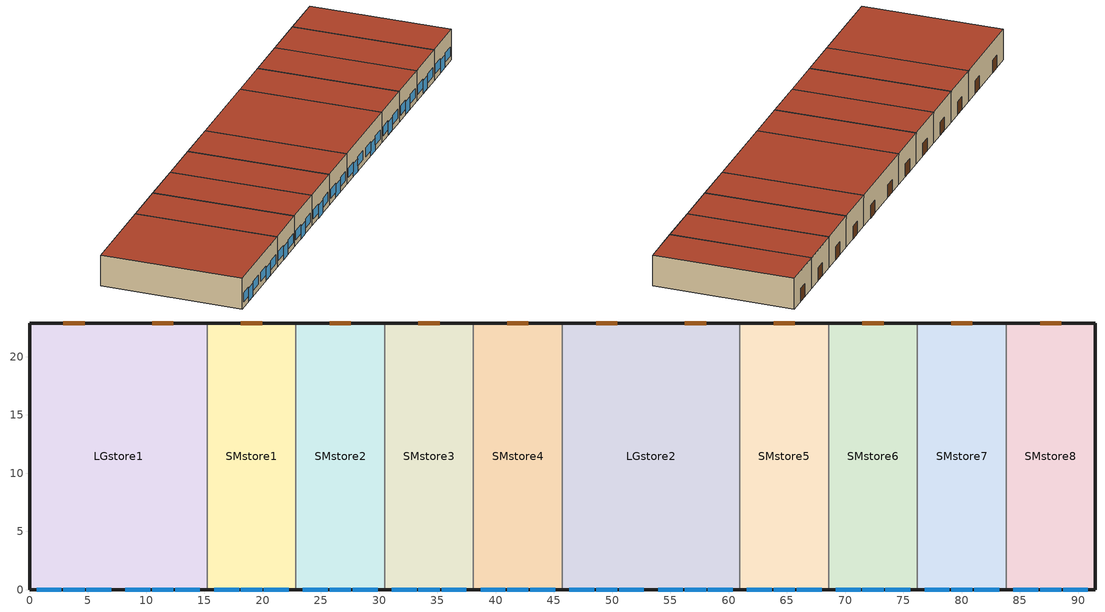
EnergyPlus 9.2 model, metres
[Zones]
LGstore1
 floor ground (LGstore1_Floor_Ffactor): 0,22.86 15.24,22.86 15.24,0 0,0 z0
 wall outside (nonres_ext_wall): 15.24,22.86 0,22.86 0,0 15.24,0 z0:5.18
 wall to SMstore1 (int_wall): 15.24,0 15.24,22.86 z0:5.18
 window (NonresWindow_U_0.36_SHGC_0.36): 0.61,0 2.74,0 / 4.88,0 7.01,0 / 8.23,0 10.36,0 / 12.5,0 14.63,0 z0.91:2.43; 2.9,0 4.73,0 / 10.52,0 12.35,0 z0:2.13
 door (Swinging Door_con): 4.73,22.86 2.9,22.86 / 12.35,22.86 10.52,22.86 z0:2.13
 roof outside (nonres_roof): 15.24,22.86 0,22.86 0,0 15.24,0 z5.18
SMstore1
 floor ground (SMstore1_Floor_Ffactor): 15.24,22.86 22.86,22.86 22.86,0 15.24,0 z0
 wall outside (nonres_ext_wall): 15.24,0 22.86,0 / 22.86,22.86 15.24,22.86 z0:5.18
 wall to SMstore2 (int_wall): 22.86,0 22.86,22.86 z0:5.18
 window (NonresWindow_U_0.36_SHGC_0.36): 15.85,0 17.98,0 / 20.12,0 22.25,0 z0.91:2.43; 18.14,0 19.97,0 z0:2.13
 door (Swinging Door_con): 19.97,22.86 18.14,22.86 z0:2.13
 roof outside (nonres_roof): 22.86,22.86 15.24,22.86 15.24,0 22.86,0 z5.18
SMstore2
 floor ground (SMstore2_Floor_Ffactor): 22.86,22.86 30.48,22.86 30.48,0 22.86,0 z0
 wall outside (nonres_ext_wall): 22.86,0 30.48,0 / 30.48,22.86 22.86,22.86 z0:5.18
 wall to SMstore3 (int_wall): 30.48,0 30.48,22.86 z0:5.18
 window (NonresWindow_U_0.36_SHGC_0.36): 23.47,0 25.6,0 / 27.74,0 29.87,0 z0.91:2.43; 25.76,0 27.58,0 z0:2.13
 door (Swinging Door_con): 27.58,22.86 25.76,22.86 z0:2.13
 roof outside (nonres_roof): 30.48,22.86 22.86,22.86 22.86,0 30.48,0 z5.18
SMstore3
 floor ground (SMstore3_Floor_Ffactor): 30.48,22.86 38.1,22.86 38.1,0 30.48,0 z0
 wall outside (nonres_ext_wall): 30.48,0 38.1,0 / 38.1,22.86 30.48,22.86 z0:5.18
 wall to SMstore4 (int_wall): 38.1,0 38.1,22.86 z0:5.18
 window (NonresWindow_U_0.36_SHGC_0.36): 31.09,0 33.22,0 / 35.36,0 37.49,0 z0.91:2.43; 33.38,0 35.2,0 z0:2.13
 door (Swinging Door_con): 35.2,22.86 33.38,22.86 z0:2.13
 roof outside (nonres_roof): 38.1,22.86 30.48,22.86 30.48,0 38.1,0 z5.18
SMstore4
 floor ground (SMstore4_Floor_Ffactor): 38.1,22.86 45.72,22.86 45.72,0 38.1,0 z0
 wall outside (nonres_ext_wall): 38.1,0 45.72,0 / 45.72,22.86 38.1,22.86 z0:5.18
 wall to LGstore2 (int_wall): 45.72,0 45.72,22.86 z0:5.18
 window (NonresWindow_U_0.36_SHGC_0.36): 38.71,0 40.84,0 / 42.98,0 45.11,0 z0.91:2.43; 41,0 42.82,0 z0:2.13
 door (Swinging Door_con): 42.82,22.86 41,22.86 z0:2.13
 roof outside (nonres_roof): 45.72,22.86 38.1,22.86 38.1,0 45.72,0 z5.18
LGstore2
 floor ground (LGstore2_Floor_Ffactor): 45.72,22.86 60.96,22.86 60.96,0 45.72,0 z0
 wall outside (nonres_ext_wall): 60.96,22.86 45.72,22.86 / 45.72,0 60.96,0 z0:5.18
 wall to SMstore5 (int_wall): 60.96,0 60.96,22.86 z0:5.18
 window (NonresWindow_U_0.36_SHGC_0.36): 46.33,0 48.46,0 / 50.6,0 52.73,0 / 53.95,0 56.08,0 / 58.22,0 60.35,0 z0.91:2.43; 48.62,0 50.44,0 / 56.24,0 58.06,0 z0:2.13
 door (Swinging Door_con): 50.44,22.86 48.62,22.86 / 58.06,22.86 56.24,22.86 z0:2.13
 roof outside (nonres_roof): 60.96,22.86 45.72,22.86 45.72,0 60.96,0 z5.18
SMstore5
 floor ground (SMstore5_Floor_Ffactor): 60.96,22.86 68.58,22.86 68.58,0 60.96,0 z0
 wall outside (nonres_ext_wall): 60.96,0 68.58,0 / 68.58,22.86 60.96,22.86 z0:5.18
 wall to SMstore6 (int_wall): 68.58,0 68.58,22.86 z0:5.18
 window (NonresWindow_U_0.36_SHGC_0.36): 61.57,0 63.7,0 / 65.84,0 67.97,0 z0.91:2.43; 63.86,0 65.68,0 z0:2.13
 door (Swinging Door_con): 65.68,22.86 63.86,22.86 z0:2.13
 roof outside (nonres_roof): 68.58,22.86 60.96,22.86 60.96,0 68.58,0 z5.18
SMstore6
 floor ground (SMstore6_Floor_Ffactor): 68.58,22.86 76.2,22.86 76.2,0 68.58,0 z0
 wall outside (nonres_ext_wall): 68.58,0 76.2,0 / 76.2,22.86 68.58,22.86 z0:5.18
 wall to SMstore7 (int_wall): 76.2,0 76.2,22.86 z0:5.18
 window (NonresWindow_U_0.36_SHGC_0.36): 69.19,0 71.32,0 / 73.46,0 75.59,0 z0.91:2.43; 71.48,0 73.3,0 z0:2.13
 door (Swinging Door_con): 73.3,22.86 71.48,22.86 z0:2.13
 roof outside (nonres_roof): 76.2,22.86 68.58,22.86 68.58,0 76.2,0 z5.18
SMstore7
 floor ground (SMstore7_Floor_Ffactor): 76.2,22.86 83.82,22.86 83.82,0 76.2,0 z0
 wall outside (nonres_ext_wall): 76.2,0 83.82,0 / 83.82,22.86 76.2,22.86 z0:5.18
 wall to SMstore8 (int_wall): 83.82,0 83.82,22.86 z0:5.18
 window (NonresWindow_U_0.36_SHGC_0.36): 76.81,0 78.94,0 / 81.08,0 83.21,0 z0.91:2.43; 79.1,0 80.92,0 z0:2.13
 door (Swinging Door_con): 80.92,22.86 79.1,22.86 z0:2.13
 roof outside (nonres_roof): 83.82,22.86 76.2,22.86 76.2,0 83.82,0 z5.18
SMstore8
 floor ground (SMstore8_Floor_Ffactor): 83.82,22.86 91.44,22.86 91.44,0 83.82,0 z0
 wall outside (nonres_ext_wall): 83.82,0 91.44,0 91.44,22.86 83.82,22.86 z0:5.18
 window (NonresWindow_U_0.36_SHGC_0.36): 84.43,0 86.56,0 / 88.7,0 90.83,0 z0.91:2.43; 86.72,0 88.54,0 z0:2.13
 door (Swinging Door_con): 88.54,22.86 86.72,22.86 z0:2.13
 roof outside (nonres_roof): 91.44,22.86 83.82,22.86 83.82,0 91.44,0 z5.18
[Building]
RetailStripmall: North Axis=0; Terrain=City; Loads Convergence Tolerance Value=0.04; Temperature Convergence Tolerance Value=0.2; Solar Distribution=FullInteriorAndExterior; Maximum Number of Warmup Days=25; Minimum Number of Warmup Days=6
[Site:Location]
New.York-John.F.Kennedy.Intl.AP_NY_USA WMO=744860: Latitude=40.66; Longitude=-73.8; Time Zone=-5; Elevation=7
[SizingPeriod:DesignDay] Day of Month=21; DryBulb Temperature Range Modifier Type=DefaultMultipliers; Humidity Condition Type=Wetbulb; Barometric Pressure=101241; Rain Indicator=No; Snow Indicator=No; Daylight Saving Time Indicator=No
Name | Month | Day Type | Maximum DryBulb Temperature | Daily DryBulb Temperature Range | Wetbulb or DewPoint at Maximum DryBulb | Wind Speed | Wind Direction | Solar Model Indicator | Sky Clearness | ASHRAE Clear Sky Optical Depth for Beam Irradiance taub | ASHRAE Clear Sky Optical Depth for Diffuse Irradiance taud
New.York-John.F.Kennedy.Intl.AP_NY_USA Ann Htg 99.6% Condns DB | 1 | WinterDesignDay | -10.7 | 0 | -10.7 | 7.5 | 320 | ASHRAEClearSky | 0
New.York-John.F.Kennedy.Intl.AP_NY_USA Ann Clg .4% Condns DB=>MWB | 7 | SummerDesignDay | 32.1 | 7.4 | 23.1 | 5.6 | 230 | ASHRAETau |  | 0.541 | 1.8
[Site:GroundTemperature:FCfactorMethod]
January Ground Temperature=14; February Ground Temperature=7.3; March Ground Temperature=3.3; April Ground Temperature=1.2; May Ground Temperature=-0.2; June Ground Temperature=5.6; July Ground Temperature=10.9; August Ground Temperature=16.1; September Ground Temperature=21.7; October Ground Temperature=25; November Ground Temperature=24.8; December Ground Temperature=19.9
[Site:WaterMainsTemperature]
Calculation Method=Correlation; Annual Average Outdoor Air Temperature=12.4667; Maximum Difference In Monthly Average Outdoor Air Temperatures=25.2
[Material]
Name | Roughness | Thickness | Conductivity | Density | Specific Heat | Thermal Absorptance | Solar Absorptance | Visible Absorptance
Std Wood 6inch | MediumSmooth | 0.15 | 0.12 | 540 | 1210 | 0.9 | 0.7 | 0.7
F07 25mm stucco | Smooth | 0.0254 | 0.72 | 1856 | 840 | 0.9 | 0.7 | 0.7
F08 Metal surface | Smooth | 0.0008 | 45.28 | 7824 | 500
F13 Built-up roofing | Rough | 0.0095 | 0.16 | 1120 | 1460 | 0.9 | 0.77
G01 13mm gypsum board | Smooth | 0.0127 | 0.16 | 800 | 1090 | 0.9 | 0.7 | 0.5
G01 16mm gypsum board | MediumSmooth | 0.0159 | 0.16 | 800 | 1090
[Material:NoMass] Thermal Absorptance=0.9; Solar Absorptance=0.7; Visible Absorptance=0.7
Name | Roughness | Thermal Resistance
Opaque Door panel_con | MediumRough | 0.475964
Nonres_Roof_Insulation | MediumSmooth | 5.30668
Nonres_Exterior_Wall_Insulation | MediumSmooth | 2.368
[WindowMaterial:SimpleGlazingSystem]
Nonres Window Glazing Layer: UFactor=2.04417; Solar Heat Gain Coefficient=0.36; Visible Transmittance=0.396
[Construction]
Swinging Door_con: Opaque Door panel_con
InteriorFurnishings: Std Wood 6inch
int_wall: G01 13mm gypsum board, G01 13mm gypsum board
nonres_roof: F13 Built-up roofing, Nonres_Roof_Insulation, F08 Metal surface
nonres_ext_wall: F07 25mm stucco, G01 16mm gypsum board, Nonres_Exterior_Wall_Insulation, G01 16mm gypsum board
NonresWindow_U_0.36_SHGC_0.36: Nonres Window Glazing Layer
[Construction:FfactorGroundFloor] FFactor=0.90012
Name | Area | PerimeterExposed
LGstore1_Floor_Ffactor | 348.3864 | 53.34
SMstore1_Floor_Ffactor; SMstore2_Floor_Ffactor; SMstore3_Floor_Ffactor; SMstore4_Floor_Ffactor; SMstore5_Floor_Ffactor; SMstore6_Floor_Ffactor; SMstore7_Floor_Ffactor | 174.193 | 15.24
LGstore2_Floor_Ffactor | 348.386 | 30.48
SMstore8_Floor_Ffactor | 174.193 | 38.1
[Zone] Type=1; Multiplier=1; Ceiling Height=-9999; Floor Area=autocalculate; Part of Total Floor Area=Yes
Name | Volume
LGstore1; LGstore2 | 1805.2
SMstore1; SMstore2; SMstore3; SMstore4; SMstore5; SMstore6; SMstore7; SMstore8 | 902.6
[InternalMass] Construction=InteriorFurnishings
Name | Zone or ZoneList | Surface Area
LGstore1_InternalMass_1 | LGstore1 | 696.7728
SMstore1_InternalMass_1 | SMstore1 | 348.3864
SMstore2_InternalMass_1 | SMstore2 | 348.3864
SMstore3_InternalMass_1 | SMstore3 | 348.3864
SMstore4_InternalMass_1 | SMstore4 | 348.3864
LGstore2_InternalMass_1 | LGstore2 | 696.7728
SMstore5_InternalMass_1 | SMstore5 | 348.3864
SMstore6_InternalMass_1 | SMstore6 | 348.3864
SMstore7_InternalMass_1 | SMstore7 | 348.3864
SMstore8_InternalMass_1 | SMstore8 | 348.3864
[People] Number of People Calculation Method=People; Fraction Radiant=0.3; Sensible Heat Fraction=AUTOCALCULATE; Activity Level Schedule=ACTIVITY_SCH; Enable ASHRAE 55 Comfort Warnings=No; Mean Radiant Temperature Calculation Type=ZoneAveraged; Work Efficiency Schedule=WORK_EFF_SCH; Clothing Insulation Calculation Method=ClothingInsulationSchedule; Clothing Insulation Schedule=CLOTHING_SCH; Air Velocity Schedule=AIR_VELO_SCH; Thermal Comfort Model 1 Type=FANGER
Name | Zone or ZoneList | Number of People Schedule | Number of People
LGstore1 | LGstore1 | Type1_OCC_SCH | 29.9961
SMstore1 | SMstore1 | Type1_OCC_SCH | 14.998
SMstore2 | SMstore2 | Type2_OCC_SCH | 14.998
SMstore3 | SMstore3 | Type2_OCC_SCH | 14.998
SMstore4 | SMstore4 | Type2_OCC_SCH | 14.998
LGstore2 | LGstore2 | Type3_OCC_SCH | 29.9961
SMstore5 | SMstore5 | Type3_OCC_SCH | 14.998
SMstore6 | SMstore6 | Type3_OCC_SCH | 14.998
SMstore7 | SMstore7 | Type3_OCC_SCH | 14.998
SMstore8 | SMstore8 | Type3_OCC_SCH | 14.998
[Lights] Design Level Calculation Method=Watts/Area; Return Air Fraction=0; Fraction Radiant=0.7; Fraction Visible=0.2; Fraction Replaceable=1; EndUse Subcategory=LightsWired; Return Air Fraction Calculated from Plenum Temperature=No
Name | Zone or ZoneList | Schedule | Watts per Zone Floor Area
LGstore1_Lights | LGstore1 | Type1_LIGHT_SCH | 9.58419
LGstore1_Lights_allowance | LGstore1 | Type1_LIGHT_SCH | 5.69411
SMstore1_Lights | SMstore1 | Type1_LIGHT_SCH | 9.58419
SMstore1_Lights_allowance | SMstore1 | Type1_LIGHT_SCH | 8.56807
SMstore2_Lights | SMstore2 | Type2_LIGHT_SCH | 9.58419
SMstore2_Lights_allowance | SMstore2 | Type2_LIGHT_SCH | 6.95349
SMstore3_Lights | SMstore3 | Type2_LIGHT_SCH | 9.58419
SMstore3_Lights_allowance | SMstore3 | Type2_LIGHT_SCH | 6.95349
SMstore4_Lights | SMstore4 | Type2_LIGHT_SCH | 9.58419
SMstore4_Lights_allowance | SMstore4 | Type2_LIGHT_SCH | 6.95349
LGstore2_Lights | LGstore2 | Type3_LIGHT_SCH | 9.58419
LGstore2_Lights_allowance | LGstore2 | Type3_LIGHT_SCH
SMstore5_Lights | SMstore5 | Type3_LIGHT_SCH | 9.58419
SMstore5_Lights_allowance | SMstore5 | Type3_LIGHT_SCH | 0
SMstore6_Lights | SMstore6 | Type3_LIGHT_SCH | 9.58419
SMstore6_Lights_allowance | SMstore6 | Type3_LIGHT_SCH | 0
SMstore7_Lights | SMstore7 | Type3_LIGHT_SCH | 9.58419
SMstore7_Lights_allowance | SMstore7 | Type3_LIGHT_SCH | 0
SMstore8_Lights | SMstore8 | Type3_LIGHT_SCH | 9.58419
SMstore8_Lights_allowance | SMstore8 | Type3_LIGHT_SCH | 0
[ElectricEquipment] Design Level Calculation Method=EquipmentLevel; Fraction Latent=0; Fraction Radiant=0.5; Fraction Lost=0; EndUse Subcategory=MiscPlug
Name | Zone or ZoneList | Schedule | Design Level
LGstore1_MiscPlug_Equip | LGstore1 | TYPE1_EQUIP_SCH | 1498.06
SMstore1_MiscPlug_Equip | SMstore1 | TYPE1_EQUIP_SCH | 749.0308
SMstore2_MiscPlug_Equip | SMstore2 | TYPE2_EQUIP_SCH | 749.0308
SMstore3_MiscPlug_Equip | SMstore3 | TYPE2_EQUIP_SCH | 749.0308
SMstore4_MiscPlug_Equip | SMstore4 | TYPE2_EQUIP_SCH | 749.0308
LGstore2_MiscPlug_Equip | LGstore2 | TYPE3_EQUIP_SCH | 1498.06
SMstore5_MiscPlug_Equip | SMstore5 | TYPE3_EQUIP_SCH | 749.0308
SMstore6_MiscPlug_Equip | SMstore6 | TYPE3_EQUIP_SCH | 749.0308
SMstore7_MiscPlug_Equip | SMstore7 | TYPE3_EQUIP_SCH | 749.0308
SMstore8_MiscPlug_Equip | SMstore8 | TYPE3_EQUIP_SCH | 749.0308
[ZoneInfiltration:DesignFlowRate] Temperature Term Coefficient=0; Velocity Squared Term Coefficient=0
Name | Zone or ZoneList | Schedule | Design Flow Rate Calculation Method | Flow per Exterior Surface Area | Constant Term Coefficient | Velocity Term Coefficient | Design Flow Rate
LGstore1_Infiltration | LGstore1 | Type1_Infil_SCH | Flow/ExteriorArea | 0.000251651 | 0 | 0.224
LGstore1_Door_Infiltration | LGstore1 | INFIL_Door_Opening_SCH | Flow/Zone |  | 1 | 0 | 0.241165
SMstore1_Infiltration | SMstore1 | Type1_Infil_SCH | Flow/ExteriorArea | 0.000177459 | 0 | 0.224
SMstore1_Door_Infiltration | SMstore1 | INFIL_Door_Opening_SCH | Flow/Zone |  | 1 | 0 | 0.134505
SMstore2_Infiltration | SMstore2 | Type2_Infil_SCH | Flow/ExteriorArea | 0.000177459 | 0 | 0.224
SMstore2_Door_Infiltration | SMstore2 | INFIL_Door_Opening_SCH | Flow/Zone |  | 1 | 0 | 0.134505
SMstore3_Infiltration | SMstore3 | Type2_Infil_SCH | Flow/ExteriorArea | 0.000177459 | 0 | 0.224
SMstore3_Door_Infiltration | SMstore3 | INFIL_Door_Opening_SCH | Flow/Zone |  | 1 | 0 | 0.134505
SMstore4_Infiltration | SMstore4 | Type2_Infil_SCH | Flow/ExteriorArea | 0.000177459 | 0 | 0.224
SMstore4_Door_Infiltration | SMstore4 | INFIL_Door_Opening_SCH | Flow/Zone |  | 1 | 0 | 0.134505
LGstore2_Infiltration | LGstore2 | Type3_Infil_SCH | Flow/ExteriorArea | 0.000177459 | 0 | 0.224
LGstore2_Door_Infiltration | LGstore2 | INFIL_Door_Opening_SCH | Flow/Zone |  | 1 | 0 | 0.241165
SMstore5_Infiltration | SMstore5 | Type3_Infil_SCH | Flow/ExteriorArea | 0.000177459 | 0 | 0.224
SMstore5_Door_Infiltration | SMstore5 | INFIL_Door_Opening_SCH | Flow/Zone |  | 1 | 0 | 0.134505
SMstore6_Infiltration | SMstore6 | Type3_Infil_SCH | Flow/ExteriorArea | 0.000177459 | 0 | 0.224
SMstore6_Door_Infiltration | SMstore6 | INFIL_Door_Opening_SCH | Flow/Zone |  | 1 | 0 | 0.134505
SMstore7_Infiltration | SMstore7 | Type3_Infil_SCH | Flow/ExteriorArea | 0.000177459 | 0 | 0.224
SMstore7_Door_Infiltration | SMstore7 | INFIL_Door_Opening_SCH | Flow/Zone |  | 1 | 0 | 0.134505
SMstore8_Infiltration | SMstore8 | Type3_Infil_SCH | Flow/ExteriorArea | 0.000302232 | 0 | 0.224
SMstore8_Door_Infiltration | SMstore8 | INFIL_Door_Opening_SCH | Flow/Zone |  | 1 | 0 | 0.134505
[Exterior:Lights] Control Option=AstronomicalClock; EndUse Subcategory=General
Name | Schedule | Design Level
Exterior_Lights_a | Exterior_lighting_schedule_a | 418.4
Exterior_Lights_b | Exterior_lighting_schedule_b_2016 | 2520.3
Exterior_Lights_c | Exterior_lighting_schedule_c_2016 | 2520.3
[HVACTEMPLATE:THERMOSTAT]
Name | Heating Setpoint Schedule | Cooling Setpoint Schedule
dual_thermostat_LGstore1; dual_thermostat_SMstore1 | Type1_HTGSETP_SCH_NO_OPTIMUM | Type1_CLGSETP_SCH_NO_OPTIMUM
dual_thermostat_SMstore2; dual_thermostat_SMstore3; dual_thermostat_SMstore4 | Type2_HTGSETP_SCH_NO_OPTIMUM | Type2_CLGSETP_SCH_NO_OPTIMUM
dual_thermostat_LGstore2; dual_thermostat_SMstore5; dual_thermostat_SMstore6; dual_thermostat_SMstore7; dual_thermostat_SMstore8 | Type3_HTGSETP_SCH_NO_OPTIMUM | Type3_CLGSETP_SCH_NO_OPTIMUM
[HVACTEMPLATE:ZONE:IDEALLOADSAIRSYSTEM] System Availability Schedule=ALWAYS_ON; Maximum Heating Supply Air Temperature=40; Minimum Cooling Supply Air Temperature=12.8; Maximum Heating Supply Air Humidity Ratio=0.008; Minimum Cooling Supply Air Humidity Ratio=0.0085; Heating Limit=LimitFlowRateAndCapacity; Maximum Heating Air Flow Rate=autosize; Maximum Sensible Heating Capacity=autosize; Cooling Limit=LimitFlowRateAndCapacity; Maximum Cooling Air Flow Rate=autosize; Maximum Total Cooling Capacity=autosize; Heating Availability Schedule=ALWAYS_ON; Cooling Availability Schedule=ALWAYS_ON; Dehumidification Control Type=None; Cooling Sensible Heat Ratio=0.7; Humidification Control Type=None; Humidification Setpoint=65; Outdoor Air Method=Flow/Area; Outdoor Air Flow Rate per Person=0.00944; Outdoor Air Flow Rate per Zone Floor Area=0.00118103; Outdoor Air Flow Rate per Zone=0; Demand Controlled Ventilation Type=None; Outdoor Air Economizer Type=DifferentialEnthalpy; Heat Recovery Type=None; Sensible Heat Recovery Effectiveness=0.7; Latent Heat Recovery Effectiveness=0.65
Name | Template Thermostat
LGstore1 | dual_thermostat_LGstore1
SMstore1 | dual_thermostat_SMstore1
SMstore2 | dual_thermostat_SMstore2
SMstore3 | dual_thermostat_SMstore3
SMstore4 | dual_thermostat_SMstore4
LGstore2 | dual_thermostat_LGstore2
SMstore5 | dual_thermostat_SMstore5
SMstore6 | dual_thermostat_SMstore6
SMstore7 | dual_thermostat_SMstore7
SMstore8 | dual_thermostat_SMstore8
[WaterHeater:Mixed] Tank Volume=0.1514; Setpoint Temperature Schedule=Hot Water Setpoint Temp Schedule; Deadband Temperature Difference=2; Maximum Temperature Limit=82.2222; Heater Control Type=Cycle; Heater Maximum Capacity=11722.84; Heater Minimum Capacity=0; Heater Fuel Type=Electricity; Heater Thermal Efficiency=1; Off Cycle Parasitic Fuel Consumption Rate=173; Off Cycle Parasitic Fuel Type=Electricity; Off Cycle Parasitic Heat Fraction to Tank=0; On Cycle Parasitic Fuel Consumption Rate=173; Ambient Temperature Indicator=Zone; Off Cycle Loss Coefficient to Ambient Temperature=1.20598; On Cycle Loss Coefficient to Ambient Temperature=1.20598; Peak Use Flow Rate=1.89e-06
Name | Ambient Temperature Zone | Use Flow Rate Fraction Schedule
Gas Tank1 | LGstore1 | Type1_SWH_SCH
Gas Tank2 | SMstore1 | Type1_SWH_SCH
Gas Tank3 | SMstore2 | Type2_SWH_SCH
Gas Tank4 | SMstore3 | Type2_SWH_SCH
Gas Tank5 | LGstore2 | Type3_SWH_SCH
Gas Tank6 | SMstore5 | Type3_SWH_SCH
Gas Tank7 | SMstore6 | Type3_SWH_SCH
[EnergyManagementSystem:Sensor]
Name | OutputVariable or OutputMeter | OutputVariable or OutputMeter Index Key
OAT_F | Site Outdoor Air Drybulb Temperature
LGSTORE1_LSr | Zone Lights Electric Power | LGSTORE1
LGSTORE1_Occ_Sensor | People Occupant Count | LGSTORE1
SMSTORE1_LSr | Zone Lights Electric Power | SMSTORE1
SMSTORE1_Occ_Sensor | People Occupant Count | SMSTORE1
SMSTORE2_LSr | Zone Lights Electric Power | SMSTORE2
SMSTORE2_Occ_Sensor | People Occupant Count | SMSTORE2
SMSTORE3_LSr | Zone Lights Electric Power | SMSTORE3
SMSTORE3_Occ_Sensor | People Occupant Count | SMSTORE3
SMSTORE4_LSr | Zone Lights Electric Power | SMSTORE4
SMSTORE4_Occ_Sensor | People Occupant Count | SMSTORE4
SMSTORE5_LSr | Zone Lights Electric Power | SMSTORE5
SMSTORE5_Occ_Sensor | People Occupant Count | SMSTORE5
SMSTORE6_LSr | Zone Lights Electric Power | SMSTORE6
SMSTORE6_Occ_Sensor | People Occupant Count | SMSTORE6
SMSTORE7_LSr | Zone Lights Electric Power | SMSTORE7
SMSTORE7_Occ_Sensor | People Occupant Count | SMSTORE7
SMSTORE8_LSr | Zone Lights Electric Power | SMSTORE8
SMSTORE8_Occ_Sensor | People Occupant Count | SMSTORE8
LGSTORE2_LSr | Zone Lights Electric Power | LGSTORE2
LGSTORE2_Occ_Sensor | People Occupant Count | LGSTORE2
[EnergyManagementSystem:Actuator] Actuated Component Type=Lights; Actuated Component Control Type=Electric Power Level
Name | Actuated Component Unique
LGSTORE1_Light_Actuator | LGSTORE1_lights
LGSTORE1_Light_ALLOWANCE_Actuator | LGSTORE1_lights_ALLOWANCE
SMSTORE1_Light_Actuator | SMSTORE1_lights
SMSTORE1_Light_ALLOWANCE_Actuator | SMSTORE1_lights_ALLOWANCE
SMSTORE2_Light_Actuator | SMSTORE2_lights
SMSTORE2_Light_ALLOWANCE_Actuator | SMSTORE2_lights_ALLOWANCE
SMSTORE3_Light_Actuator | SMSTORE3_lights
SMSTORE3_Light_ALLOWANCE_Actuator | SMSTORE3_lights_ALLOWANCE
SMSTORE4_Light_Actuator | SMSTORE4_lights
SMSTORE4_Light_ALLOWANCE_Actuator | SMSTORE4_lights_ALLOWANCE
SMSTORE5_Light_Actuator | SMSTORE5_lights
SMSTORE5_Light_ALLOWANCE_Actuator | SMSTORE5_lights_ALLOWANCE
SMSTORE6_Light_Actuator | SMSTORE6_lights
SMSTORE6_Light_ALLOWANCE_Actuator | SMSTORE6_lights_ALLOWANCE
SMSTORE7_Light_Actuator | SMSTORE7_lights
SMSTORE7_Light_ALLOWANCE_Actuator | SMSTORE7_lights_ALLOWANCE
SMSTORE8_Light_Actuator | SMSTORE8_lights
SMSTORE8_Light_ALLOWANCE_Actuator | SMSTORE8_lights_ALLOWANCE
LGSTORE2_Light_Actuator | LGSTORE2_lights
LGSTORE2_Light_ALLOWANCE_Actuator | LGSTORE2_lights_ALLOWANCE
[EnergyManagementSystem:ProgramCallingManager]
SET_LGSTORE1_Light_EMS_Program_Prog_Manager: BeginTimestepBeforePredictor; SET_LGSTORE1_Light_EMS_Program
SET_SMSTORE1_Light_EMS_Program_Prog_Manager: BeginTimestepBeforePredictor; SET_SMSTORE1_Light_EMS_Program
SET_SMSTORE2_Light_EMS_Program_Prog_Manager: BeginTimestepBeforePredictor; SET_SMSTORE2_Light_EMS_Program
SET_SMSTORE3_Light_EMS_Program_Prog_Manager: BeginTimestepBeforePredictor; SET_SMSTORE3_Light_EMS_Program
SET_SMSTORE4_Light_EMS_Program_Prog_Manager: BeginTimestepBeforePredictor; SET_SMSTORE4_Light_EMS_Program
SET_SMSTORE5_Light_EMS_Program_Prog_Manager: BeginTimestepBeforePredictor; SET_SMSTORE5_Light_EMS_Program
SET_SMSTORE6_Light_EMS_Program_Prog_Manager: BeginTimestepBeforePredictor; SET_SMSTORE6_Light_EMS_Program
SET_SMSTORE7_Light_EMS_Program_Prog_Manager: BeginTimestepBeforePredictor; SET_SMSTORE7_Light_EMS_Program
SET_SMSTORE8_Light_EMS_Program_Prog_Manager: BeginTimestepBeforePredictor; SET_SMSTORE8_Light_EMS_Program
SET_LGSTORE2_Light_EMS_Program_Prog_Manager: BeginTimestepBeforePredictor; SET_LGSTORE2_Light_EMS_Program
[EnergyManagementSystem:Program]
SET_LGSTORE1_Light_EMS_Program: SET LGSTORE1_LSr_IP=0.093*LGSTORE1_LSr/LGSTORE1_Area; IF (LGSTORE1_Occ_Sensor <= 0) && (LGSTORE1_LSr_IP >= 0.02); SET LGSTORE1_Light_Actuator = 0.02*LGSTORE1_Area/0.09290304; SET LGSTORE1_Light_ALLOWANCE_Actuator = 0; ELSE; SET LGSTORE1_Light_Actuator = NULL; SET LGSTORE1_Light_ALLOWANCE_Actuator = NULL; ENDIF
SET_SMSTORE1_Light_EMS_Program: SET SMSTORE1_LSr_IP=0.093*SMSTORE1_LSr/SMSTORE1_Area; IF (SMSTORE1_Occ_Sensor <= 0) && (SMSTORE1_LSr_IP >= 0.02); SET SMSTORE1_Light_Actuator = 0.02*SMSTORE1_Area/0.09290304; SET SMSTORE1_Light_ALLOWANCE_Actuator = 0; ELSE; SET SMSTORE1_Light_Actuator = NULL; SET SMSTORE1_Light_ALLOWANCE_Actuator = NULL; ENDIF
SET_SMSTORE2_Light_EMS_Program: SET SMSTORE2_LSr_IP=0.093*SMSTORE2_LSr/SMSTORE2_Area; IF (SMSTORE2_Occ_Sensor <= 0) && (SMSTORE2_LSr_IP >= 0.02); SET SMSTORE2_Light_Actuator = 0.02*SMSTORE2_Area/0.09290304; SET SMSTORE2_Light_ALLOWANCE_Actuator = 0; ELSE; SET SMSTORE2_Light_Actuator = NULL; SET SMSTORE2_Light_ALLOWANCE_Actuator = NULL; ENDIF
SET_SMSTORE3_Light_EMS_Program: SET SMSTORE3_LSr_IP=0.093*SMSTORE3_LSr/SMSTORE3_Area; IF (SMSTORE3_Occ_Sensor <= 0) && (SMSTORE3_LSr_IP >= 0.02); SET SMSTORE3_Light_Actuator = 0.02*SMSTORE3_Area/0.09290304; SET SMSTORE3_Light_ALLOWANCE_Actuator = 0; ELSE; SET SMSTORE3_Light_Actuator = NULL; SET SMSTORE3_Light_ALLOWANCE_Actuator = NULL; ENDIF
SET_SMSTORE4_Light_EMS_Program: SET SMSTORE4_LSr_IP=0.093*SMSTORE4_LSr/SMSTORE4_Area; IF (SMSTORE4_Occ_Sensor <= 0) && (SMSTORE4_LSr_IP >= 0.02); SET SMSTORE4_Light_Actuator = 0.02*SMSTORE4_Area/0.09290304; SET SMSTORE4_Light_ALLOWANCE_Actuator = 0; ELSE; SET SMSTORE4_Light_Actuator = NULL; SET SMSTORE4_Light_ALLOWANCE_Actuator = NULL; ENDIF
SET_SMSTORE5_Light_EMS_Program: SET SMSTORE5_LSr_IP=0.093*SMSTORE5_LSr/SMSTORE5_Area; IF (SMSTORE5_Occ_Sensor <= 0) && (SMSTORE5_LSr_IP >= 0.02); SET SMSTORE5_Light_Actuator = 0.02*SMSTORE5_Area/0.09290304; SET SMSTORE5_Light_ALLOWANCE_Actuator = 0; ELSE; SET SMSTORE5_Light_Actuator = NULL; SET SMSTORE5_Light_ALLOWANCE_Actuator = NULL; ENDIF
SET_SMSTORE6_Light_EMS_Program: SET SMSTORE6_LSr_IP=0.093*SMSTORE6_LSr/SMSTORE6_Area; IF (SMSTORE6_Occ_Sensor <= 0) && (SMSTORE6_LSr_IP >= 0.02); SET SMSTORE6_Light_Actuator = 0.02*SMSTORE6_Area/0.09290304; SET SMSTORE6_Light_ALLOWANCE_Actuator = 0; ELSE; SET SMSTORE6_Light_Actuator = NULL; SET SMSTORE6_Light_ALLOWANCE_Actuator = NULL; ENDIF
SET_SMSTORE7_Light_EMS_Program: SET SMSTORE7_LSr_IP=0.093*SMSTORE7_LSr/SMSTORE7_Area; IF (SMSTORE7_Occ_Sensor <= 0) && (SMSTORE7_LSr_IP >= 0.02); SET SMSTORE7_Light_Actuator = 0.02*SMSTORE7_Area/0.09290304; SET SMSTORE7_Light_ALLOWANCE_Actuator = 0; ELSE; SET SMSTORE7_Light_Actuator = NULL; SET SMSTORE7_Light_ALLOWANCE_Actuator = NULL; ENDIF
SET_SMSTORE8_Light_EMS_Program: SET SMSTORE8_LSr_IP=0.093*SMSTORE8_LSr/SMSTORE8_Area; IF (SMSTORE8_Occ_Sensor <= 0) && (SMSTORE8_LSr_IP >= 0.02); SET SMSTORE8_Light_Actuator = 0.02*SMSTORE8_Area/0.09290304; SET SMSTORE8_Light_ALLOWANCE_Actuator = 0; ELSE; SET SMSTORE8_Light_Actuator = NULL; SET SMSTORE8_Light_ALLOWANCE_Actuator = NULL; ENDIF
SET_LGSTORE2_Light_EMS_Program: SET LGSTORE2_LSr_IP=0.093*LGSTORE2_LSr/LGSTORE2_Area; IF (LGSTORE2_Occ_Sensor <= 0) && (LGSTORE2_LSr_IP >= 0.02); SET LGSTORE2_Light_Actuator = 0.02*LGSTORE2_Area/0.09290304; SET LGSTORE2_Light_ALLOWANCE_Actuator = 0; ELSE; SET LGSTORE2_Light_Actuator = NULL; SET LGSTORE2_Light_ALLOWANCE_Actuator = NULL; ENDIF
[EnergyManagementSystem:InternalVariable] Internal Data Type=Zone Floor Area
Name | Internal Data Index Key
LGSTORE1_Area | LGSTORE1
SMSTORE1_Area | SMSTORE1
SMSTORE2_Area | SMSTORE2
SMSTORE3_Area | SMSTORE3
SMSTORE4_Area | SMSTORE4
SMSTORE5_Area | SMSTORE5
SMSTORE6_Area | SMSTORE6
SMSTORE7_Area | SMSTORE7
SMSTORE8_Area | SMSTORE8
LGSTORE2_Area | LGSTORE2
[Schedule:Compact]
Type1_OCC_SCH: Through: 12/31, For: Monday Tuesday Wednesday Thursday, Until: 08:00, 0, Until: 10:00, 0.05, Until: 12:00, 0.1, Until: 13:00, 0.2, Until: 15:00, 0.4, Until: 17:00, 0.25, Until: 20:00, 0.5, Until: 23:00, 0.3, Until: 24:00, 0.05, For: SummerDesignDay, Until: 24:00, 1, For: Friday Saturday, Until: 01:00, 0.05, Until: 09:00, 0, Until: 10:00, 0.05, Until: 12:00, 0.1, Until: 13:00, 0.2, Until: 14:00, 0.6, Until: 15:00, 0.4, Until: 17:00, 0.25, Until: 20:00, 0.5, Until: 23:00, 0.3, Until: 24:00, 0.2, For: WinterDesignDay, Until: 24:00, 0, For: Sunday Holidays AllOtherDays, Until: 08:00, 0, Until: 10:00, 0.05, Until: 11:00, 0.1, Until: 12:00, 0.2, Until: 13:00, 0.4, Until: 14:00, 0.6, Until: 16:00, 0.4, Until: 17:00, 0.3, Until: 19:00, 0.6, Until: 21:00, 0.4, Until: 22:00, 0.3, Until: 23:00, 0.2, Until: 24:00, 0.05
Type2_OCC_SCH: Through: 12/31, For: Weekdays, Until: 08:00, 0, Until: 09:00, 0.05, Until: 12:00, 0.1, Until: 13:00, 0.2, Until: 14:00, 0.4, Until: 15:00, 0.3, Until: 17:00, 0.2, Until: 19:00, 0.5, Until: 20:00, 0.2, Until: 21:00, 0.05, Until: 24:00, 0, For: SummerDesignDay, Until: 24:00, 1, For: Saturday, Until: 08:00, 0, Until: 09:00, 0.05, Until: 11:00, 0.1, Until: 12:00, 0.2, Until: 13:00, 0.4, Until: 14:00, 0.6, Until: 15:00, 0.4, Until: 18:00, 0.3, Until: 19:00, 0.05, Until: 24:00, 0, For: WinterDesignDay, Until: 24:00, 0, For: Sunday Holidays AllOtherDays, Until: 09:00, 0, Until: 10:00, 0.05, Until: 11:00, 0.1, Until: 12:00, 0.2, Until: 14:00, 0.4, Until: 15:00, 0.3, Until: 16:00, 0.2, Until: 17:00, 0.1, Until: 18:00, 0.05, Until: 24:00, 0
Type3_OCC_SCH: Through: 12/31, For: Weekdays, Until: 09:00, 0, Until: 10:00, 0.11, Until: 11:00, 0.11, Until: 12:00, 0.43, Until: 13:00, 0.46, Until: 14:00, 0.71, Until: 15:00, 0.5, Until: 16:00, 0.69, Until: 17:00, 0.54, Until: 18:00, 0.71, Until: 19:00, 0.34, Until: 20:00, 0.26, Until: 21:00, 0.11, Until: 24:00, 0, For: SummerDesignDay, Until: 24:00, 1, For: Saturday, Until: 09:00, 0, Until: 10:00, 0.11, Until: 11:00, 0.11, Until: 12:00, 0.58, Until: 13:00, 0.71, Until: 14:00, 0.74, Until: 15:00, 0.77, Until: 16:00, 0.8, Until: 17:00, 0.74, Until: 18:00, 0.54, Until: 19:00, 0.11, Until: 24:00, 0, For: WinterDesignDay, Until: 24:00, 0, For: Sunday Holidays AllOtherDays, Until: 10:00, 0, Until: 11:00, 0.11, Until: 12:00, 0.11, Until: 13:00, 0.43, Until: 14:00, 0.46, Until: 15:00, 0.5, Until: 16:00, 0.69, Until: 17:00, 0.34, Until: 18:00, 0.11, Until: 21:00, 0, Until: 23:00, 0, Until: 24:00, 0
Type1_LIGHT_SCH: Through: 12/31, For: Monday Tuesday Wednesday Thursday, Until: 8:00, 0.05, Until: 9:00, 0.04991, Until: 10:00, 0.4991, Until: 23:00, 0.94829, Until: 24:00, 0.4991, For: Friday Saturday, Until: 1:00, 0.4991, Until: 9:00, 0.05, Until: 10:00, 0.4991, Until: 24:00, 0.94829, For: SummerDesignDay, Until: 24:00, 1, For: WinterDesignDay, Until: 24:00, 0, For: Sunday Holidays AllOtherDays, Until: 8:00, 0.05, Until: 9:00, 0.04991, Until: 10:00, 0.4991, Until: 23:00, 0.94829, Until: 24:00, 0.4991
Type2_LIGHT_SCH: Through: 12/31, For: Weekdays, Until: 8:00, 0.05, Until: 9:00, 0.5, Until: 20:00, 0.95, Until: 21:00, 0.5, Until: 24:00, 0.05, For: Saturday, Until: 8:00, 0.05, Until: 9:00, 0.5, Until: 18:00, 0.95, Until: 19:00, 0.5, Until: 24:00, 0.05, For: SummerDesignDay, Until: 24:00, 1, For: WinterDesignDay, Until: 24:00, 0, For: Sunday Holidays AllOtherDays, Until: 9:00, 0.05, Until: 10:00, 0.5, Until: 17:00, 0.95, Until: 18:00, 0.5, Until: 24:00, 0.05
Type3_LIGHT_SCH: Through: 12/31, For: Weekdays, Until: 9:00, 0.05, Until: 10:00, 0.5, Until: 20:00, 0.95, Until: 21:00, 0.5, Until: 24:00, 0.05, For: Saturday, Until: 9:00, 0.05, Until: 10:00, 0.5, Until: 18:00, 0.95, Until: 19:00, 0.5, Until: 24:00, 0.05, For: SummerDesignDay, Until: 24:00, 1, For: WinterDesignDay, Until: 24:00, 0, For: Sunday Holidays AllOtherDays, Until: 10:00, 0.05, Until: 11:00, 0.5, Until: 17:00, 0.95, Until: 18:00, 0.5, Until: 24:00, 0.05
Type1_EQUIP_SCH: Through: 12/31, For: Monday Tuesday Wednesday Thursday, Until: 08:00, 0.0491562, Until: 09:00, 0.0498144, Until: 10:00, 0.498144, Until: 23:00, 0.896659, Until: 24:00, 0.498144, For: Friday Saturday, Until: 01:00, 0.498144, Until: 08:00, 0.0491562, Until: 09:00, 0.0491562, Until: 10:00, 0.498144, Until: 12:00, 0.896659, Until: 18:00, 0.896659, Until: 19:00, 0.896659, Until: 21:00, 0.896659, Until: 22:00, 0.896659, Until: 24:00, 0.896659, For: SummerDesignDay, Until: 24:00, 1, For: WinterDesignDay, Until: 24:00, 0, For: Sunday Holidays AllOtherDays, Until: 08:00, 0.0491562, Until: 09:00, 0.0498144, Until: 10:00, 0.498144, Until: 23:00, 0.896659, Until: 24:00, 0.498144
Type2_EQUIP_SCH: Through: 12/31, For: Weekdays, Until: 07:00, 0.0491562, Until: 08:00, 0.0491562, Until: 09:00, 0.498144, Until: 20:00, 0.896659, Until: 21:00, 0.498144, Until: 24:00, 0.0491562, For: Saturday, Until: 07:00, 0.0491562, Until: 08:00, 0.0491562, Until: 09:00, 0.498144, Until: 12:00, 0.896659, Until: 18:00, 0.896659, Until: 19:00, 0.498144, Until: 24:00, 0.0491562, For: SummerDesignDay, Until: 24:00, 1, For: WinterDesignDay, Until: 24:00, 0, For: Sunday Holidays AllOtherDays, Until: 08:00, 0.0491562, Until: 09:00, 0.0498144, Until: 10:00, 0.498144, Until: 17:00, 0.896659, Until: 18:00, 0.498144, Until: 24:00, 0.0491562
Type3_EQUIP_SCH: Through: 12/31, For: Weekdays, Until: 08:00, 0.0491562, Until: 09:00, 0.0491562, Until: 10:00, 0.498144, Until: 20:00, 0.896659, Until: 21:00, 0.498144, Until: 24:00, 0.0491562, For: Saturday, Until: 08:00, 0.0491562, Until: 09:00, 0.0491562, Until: 10:00, 0.498144, Until: 12:00, 0.896659, Until: 18:00, 0.896659, Until: 19:00, 0.498144, Until: 21:00, 0.0491562, Until: 22:00, 0.0491562, Until: 24:00, 0.0491562, For: SummerDesignDay, Until: 24:00, 1, For: WinterDesignDay, Until: 24:00, 0, For: Sunday Holidays AllOtherDays, Until: 09:00, 0.0491562, Until: 10:00, 0.0491562, Until: 11:00, 0.498144, Until: 17:00, 0.896659, Until: 18:00, 0.498144, Until: 24:00, 0.0491562
Type1_Infil_SCH: Through: 12/31, For: Monday Tuesday Wednesday Thursday SummerDesignDay, Until: 08:00, 1, Until: 24:00, 0.25, For: Friday Saturday, Until: 01:00, 0.25, Until: 08:00, 1, Until: 24:00, 0.25, For: WinterDesignDay, Until: 01:00, 0.25, Until: 08:00, 1, Until: 24:00, 0.25, For: Sunday Holidays AllOtherDays, Until: 08:00, 1, Until: 24:00, 0.25
Type2_Infil_SCH: Through: 12/31, For: Weekdays SummerDesignDay, Until: 07:00, 1, Until: 21:00, 0.25, Until: 24:00, 1, For: Saturday, Until: 07:00, 1, Until: 19:00, 0.25, Until: 24:00, 1, For: WinterDesignDay, Until: 07:00, 1, Until: 19:00, 0.25, Until: 24:00, 1, For: Sunday Holidays AllOtherDays, Until: 08:00, 1, Until: 18:00, 0.25, Until: 24:00, 1
Type3_Infil_SCH: Through: 12/31, For: Weekdays SummerDesignDay, Until: 08:00, 1, Until: 21:00, 0.25, Until: 24:00, 1, For: Saturday, Until: 08:00, 1, Until: 19:00, 0.25, Until: 24:00, 1, For: WinterDesignDay, Until: 08:00, 1, Until: 19:00, 0.25, Until: 24:00, 1, For: Sunday Holidays AllOtherDays, Until: 09:00, 1, Until: 18:00, 0.25, Until: 24:00, 1
INFIL_Door_Opening_SCH: Through: 12/31, For: AllDays, Until: 08:00, 0, Until: 12:00, 0.131, Until: 18:00, 1, Until: 20:00, 0.131, Until: 24:00, 0
Type1_HTGSETP_SCH_NO_OPTIMUM: Through: 12/31, For: WinterDesignDay, Until: 01:00, 21.11, Until: 08:00, 15.56, Until: 09:00, 18.33, Until: 23:00, 21.11, Until: 24:00, 21.11, For: Monday Tuesday Wednesday Thursday, Until: 01:00, 21.11, Until: 08:00, 15.56, Until: 09:00, 21.11, Until: 23:00, 21.11, Until: 24:00, 21.11, For SummerDesignDay, Until: 24:00, 15.56, For: Friday Saturday, Until: 08:00, 15.56, Until: 09:00, 21.11, Until: 23:00, 21.11, Until: 24:00, 21.11, For: Sunday Holidays AllOtherDays, Until:  8:00, 15.56, Until:  9:00, 21.11, Until: 23:00, 21.11, Until: 24:00, 21.11
Type2_HTGSETP_SCH_NO_OPTIMUM: Through: 12/31, For: WinterDesignDay, Until: 07:00, 15.56, Until: 08:00, 18.33, Until: 21:00, 21.11, Until: 24:00, 15.56, For: Weekdays, Until: 07:00, 15.56, Until: 08:00, 21.11, Until: 21:00, 21.11, Until: 24:00, 15.56, For SummerDesignDay, Until: 24:00, 15.56, For: Saturday, Until: 07:00, 15.56, Until: 08:00, 21.11, Until: 19:00, 21.11, Until: 24:00, 15.56, For: Sunday Holidays AllOtherDays, Until:  8:00, 15.56, Until:  9:00, 21.11, Until: 18:00, 21.11, Until: 24:00, 15.56
Type3_HTGSETP_SCH_NO_OPTIMUM: Through: 12/31, For: WinterDesignDay, Until: 08:00, 15.56, Until: 09:00, 18.33, Until: 21:00, 21.11, Until: 24:00, 15.56, For: Weekdays, Until: 08:00, 15.56, Until: 09:00, 21.11, Until: 21:00, 21.11, Until: 24:00, 15.56, For SummerDesignDay, Until: 24:00, 15.56, For: Saturday, Until: 08:00, 15.56, Until: 09:00, 21.11, Until: 19:00, 21.11, Until: 24:00, 15.56, For: Sunday Holidays AllOtherDays, Until:  9:00, 15.56, Until: 10:00, 21.11, Until: 18:00, 21.11, Until: 24:00, 15.56
Type1_CLGSETP_SCH_NO_OPTIMUM: Through: 12/31, For: SummerDesignDay, Until: 08:00, 29.44, Until: 09:00, 26.67, Until: 23:00, 23.89, Until: 24:00, 23.89, For: Monday Tuesday Wednesday Thursday, Until: 08:00, 29.44, Until: 09:00, 23.89, Until: 23:00, 23.89, Until: 24:00, 23.89, For WinterDesignDay, Until: 24:00, 29.44, For: Friday Saturday, Until: 01:00, 23.89, Until: 08:00, 29.44, Until: 09:00, 23.89, Until: 23:00, 23.89, Until: 24:00, 23.89, For: Sunday Holidays AllOtherDays, Until:  8:00, 29.44, Until:  8:00, 26.67, Until: 23:00, 23.89, Until: 24:00, 23.89
Type2_CLGSETP_SCH_NO_OPTIMUM: Through: 12/31, For: SummerDesignDay, Until: 07:00, 29.44, Until: 08:00, 26.67, Until: 20:00, 23.89, Until: 24:00, 29.44, For: Weekdays, Until: 07:00, 29.44, Until: 08:00, 23.89, Until: 20:00, 23.89, Until: 24:00, 29.44, For WinterDesignDay, Until: 24:00, 29.44, For: Saturday, Until: 07:00, 29.44, Until: 08:00, 23.89, Until: 18:00, 23.89, Until: 24:00, 29.44, For: Sunday Holidays AllOtherDays, Until:  8:00, 29.44, Until:  9:00, 23.89, Until: 17:00, 23.89, Until: 24:00, 29.44
Type3_CLGSETP_SCH_NO_OPTIMUM: Through: 12/31, For: SummerDesignDay, Until: 08:00, 29.44, Until: 09:00, 26.67, Until: 21:00, 23.89, Until: 24:00, 29.44, For: Weekdays, Until: 08:00, 29.44, Until: 09:00, 23.89, Until: 21:00, 23.89, Until: 24:00, 29.44, For WinterDesignDay, Until: 24:00, 29.44, For: Saturday, Until: 08:00, 29.44, Until: 09:00, 23.89, Until: 18:00, 23.89, Until: 24:00, 29.44, For: Sunday Holidays AllOtherDays, Until:  9:00, 29.44, Until: 10:00, 23.89, Until: 17:00, 23.89, Until: 24:00, 29.44
Type1_SWH_SCH: Through: 12/31, For: Monday Tuesday Wednesday Thursday SummerDesignDay, Until: 01:00, 0, Until: 03:00, 0, Until: 07:00, 0, Until: 09:00, 0.04, Until: 10:00, 0.15, Until: 11:00, 0.23, Until: 12:00, 0.32, Until: 13:00, 0.41, Until: 14:00, 0.62, Until: 15:00, 0.6, Until: 16:00, 0.55, Until: 17:00, 0.45, Until: 18:00, 0.5, Until: 19:00, 0.46, Until: 20:00, 0.47, Until: 21:00, 0.34, Until: 22:00, 0.33, Until: 23:00, 0.23, Until: 24:00, 0.13, For: Friday Saturday WinterDesignDay, Until: 01:00, 0.13, Until: 02:00, 0, Until: 03:00, 0, Until: 07:00, 0, Until: 08:00, 0, Until: 09:00, 0, Until: 10:00, 0.2, Until: 11:00, 0.23, Until: 12:00, 0.32, Until: 13:00, 0.41, Until: 14:00, 0.65, Until: 15:00, 0.6, Until: 16:00, 0.55, Until: 17:00, 0.45, Until: 18:00, 0.5, Until: 19:00, 0.46, Until: 20:00, 0.47, Until: 21:00, 0.34, Until: 22:00, 0.33, Until: 23:00, 0.23, Until: 24:00, 0.13, For: Sunday Holidays AllOtherDays, Until: 01:00, 0, Until: 03:00, 0, Until: 07:00, 0, Until: 08:00, 0, Until: 09:00, 0.1, Until: 10:00, 0.14, Until: 11:00, 0.29, Until: 12:00, 0.31, Until: 14:00, 0.36, Until: 15:00, 0.34, Until: 16:00, 0.35, Until: 17:00, 0.37, Until: 18:00, 0.34, Until: 19:00, 0.25, Until: 20:00, 0.27, Until: 21:00, 0.21, Until: 22:00, 0.16, Until: 23:00, 0.16, Until: 24:00, 0.1
Type2_SWH_SCH: Through: 12/31, For: Weekdays SummerDesignDay, Until: 01:00, 0, Until: 03:00, 0, Until: 08:00, 0, Until: 09:00, 0.15, Until: 10:00, 0.23, Until: 11:00, 0.32, Until: 12:00, 0.41, Until: 13:00, 0.57, Until: 14:00, 0.62, Until: 15:00, 0.61, Until: 16:00, 0.5, Until: 17:00, 0.45, Until: 18:00, 0.46, Until: 19:00, 0.47, Until: 20:00, 0.42, Until: 21:00, 0.34, Until: 22:00, 0, Until: 23:00, 0, Until: 24:00, 0, For: Saturday WinterDesignDay, Until: 01:00, 0, Until: 02:00, 0, Until: 03:00, 0, Until: 07:00, 0, Until: 08:00, 0, Until: 09:00, 0.2, Until: 10:00, 0.24, Until: 11:00, 0.27, Until: 12:00, 0.42, Until: 13:00, 0.54, Until: 14:00, 0.62, Until: 15:00, 0.6, Until: 16:00, 0.5, Until: 17:00, 0.48, Until: 18:00, 0.47, Until: 19:00, 0.34, Until: 20:00, 0, Until: 21:00, 0, Until: 22:00, 0, Until: 23:00, 0, Until: 24:00, 0, For: Sunday Holidays AllOtherDays, Until: 01:00, 0, Until: 03:00, 0, Until: 07:00, 0, Until: 08:00, 0, Until: 09:00, 0, Until: 10:00, 0.12, Until: 11:00, 0.14, Until: 12:00, 0.29, Until: 13:00, 0.33, Until: 14:00, 0.4, Until: 15:00, 0.36, Until: 16:00, 0.37, Until: 17:00, 0.35, Until: 18:00, 0.37, Until: 19:00, 0, Until: 21:00, 0, Until: 22:00, 0, Until: 23:00, 0, Until: 24:00, 0
Type3_SWH_SCH: Through: 12/31, For: Weekdays SummerDesignDay, Until: 01:00, 0, Until: 03:00, 0, Until: 07:00, 0, Until: 09:00, 0, Until: 10:00, 0.15, Until: 11:00, 0.25, Until: 12:00, 0.41, Until: 13:00, 0.57, Until: 14:00, 0.62, Until: 15:00, 0.61, Until: 16:00, 0.5, Until: 17:00, 0.45, Until: 18:00, 0.46, Until: 19:00, 0.47, Until: 20:00, 0.42, Until: 21:00, 0.34, Until: 22:00, 0, Until: 23:00, 0, Until: 24:00, 0, For: Saturday WinterDesignDay, Until: 01:00, 0, Until: 02:00, 0, Until: 03:00, 0, Until: 07:00, 0, Until: 08:00, 0, Until: 09:00, 0, Until: 10:00, 0.2, Until: 11:00, 0.27, Until: 12:00, 0.42, Until: 13:00, 0.54, Until: 14:00, 0.59, Until: 15:00, 0.6, Until: 16:00, 0.49, Until: 17:00, 0.48, Until: 18:00, 0.47, Until: 19:00, 0.46, Until: 20:00, 0, Until: 21:00, 0, Until: 22:00, 0, Until: 23:00, 0, Until: 24:00, 0, For: Sunday Holidays AllOtherDays, Until: 01:00, 0, Until: 03:00, 0, Until: 07:00, 0, Until: 08:00, 0, Until: 09:00, 0, Until: 10:00, 0, Until: 11:00, 0.12, Until: 12:00, 0.29, Until: 13:00, 0.31, Until: 15:00, 0.36, Until: 16:00, 0.34, Until: 17:00, 0.35, Until: 18:00, 0.37, Until: 19:00, 0, Until: 20:00, 0, Until: 22:00, 0, Until: 23:00, 0, Until: 24:00, 0
ALWAYS_ON: Through: 12/31, For: AllDays, Until: 24:00, 1
ACTIVITY_SCH: Through: 12/31, For: AllDays, Until: 24:00, 120
WORK_EFF_SCH: Through: 12/31, For: AllDays, Until: 24:00, 0
AIR_VELO_SCH: Through: 12/31, For: AllDays, Until: 24:00, 0.2
CLOTHING_SCH: Through: 04/30, For: AllDays, Until: 24:00, 1, Through: 09/30, For: AllDays, Until: 24:00, 0.5, Through: 12/31, For: AllDays, Until: 24:00, 1
Hot Water Setpoint Temp Schedule: THROUGH: 12/31, FOR: AllDays, UNTIL: 24:00, 60
Exterior_lighting_schedule_a: Through:12/31, For:AllDays, Until: 06:00, 0, Until: 24:00, 1
Exterior_lighting_schedule_b_2016: Through:12/31, For:AllDays, Until: 06:00, 0.5, Until: 24:00, 1
Exterior_lighting_schedule_c_2016: Through:12/31, For:AllDays, Until: 06:00, 0.5, Until: 22:00, 1, Until: 24:00, 0.5
